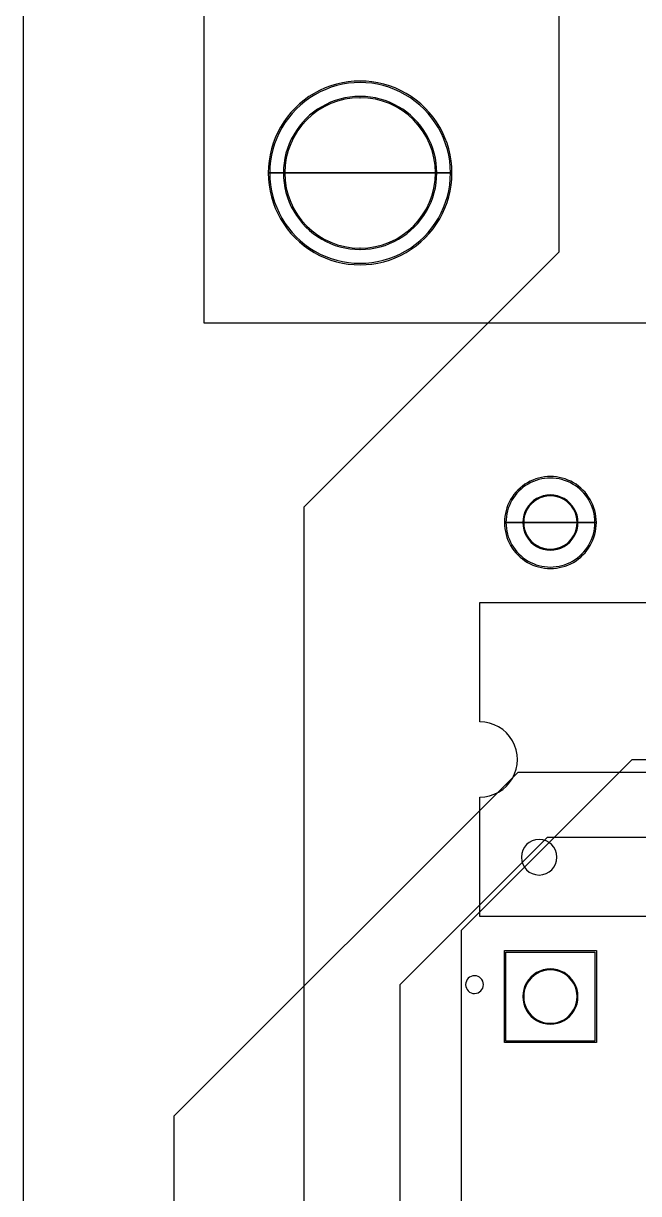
# Model space of a CAD drawing. Extents: x 97 to 381, y 17 to 243.
# Drawn here: x 97.2 to 126.6, y 93.1 to 149.1 of the extents above; entities that cross this region are included whole.
import ezdxf

# ---------------------------------------------------------------- set-up
doc = ezdxf.new("R2010")
doc.units = 0
for name, color, linetype in [('BoardOutLine', 7, 'CONTINUOUS'), ('BottomLayer', 7, 'CONTINUOUS'), ('BottomSolderMaskLayer', 7, 'CONTINUOUS'), ('Multi-Layer', 7, 'CONTINUOUS'), ('TopLayer', 7, 'CONTINUOUS'), ('TopSilkLayer', 7, 'CONTINUOUS'), ('TopSolderMaskLayer', 7, 'CONTINUOUS')]:
    doc.layers.add(name, color=color, linetype=linetype)

msp = doc.modelspace()

# ---------------------------------------------------------------- linework, layer by layer
at = {"layer": 'BoardOutLine', "color": 7}
msp.add_lwpolyline([(97.209727, 243.470231), (380.67429, 243.470231), (380.67429, 16.698589), (97.209727, 16.698589)], close=True, dxfattribs=at)
at = {"layer": 'BottomLayer', "color": 1}
for points in [[(128.025788, 57.090664), (128.025788, 61.440214), (110.62767, 78.838339), (110.62767, 125.962399), (122.82954, 138.164261), (122.82954, 232.926529), (124.72314, 234.820136), (132.967875, 234.820136), (136.101323, 231.686689), (136.101323, 229.807489)], [(122.40978, 85.069939), (118.152405, 89.327314), (118.152405, 105.708034), (126.314347, 113.869976), (153.68232, 113.869976), (165.020903, 125.208559)]]:
    msp.add_lwpolyline(points, dxfattribs=at)
at = {"layer": 'BottomSolderMaskLayer', "color": 7}
for points in [[(113.317867, 145.593049), (113.303242, 145.593049)], [(108.91839, 141.932749), (117.702405, 141.932749)], [(117.702405, 141.932749)], [(113.317867, 138.273034), (113.303242, 138.273034)], [(120.211793, 125.208559), (124.60776, 125.208559)], [(123.728603, 125.208559)], [(124.60776, 125.208559)], [(120.211755, 100.333369), (120.211755, 104.729411), (124.607798, 104.729411), (124.607798, 100.333369)], [(123.728603, 102.531394)]]:
    msp.add_lwpolyline(points, close=True, dxfattribs=at)
for points in [[(115.50745, 145.739365), (114.148025, 146.524729), (112.47277, 146.524729), (111.113345, 145.739365)], [(111.113345, 145.739365), (109.75392, 144.954001), (108.917092, 143.502727), (108.91839, 141.932749)], [(113.303227, 145.593049), (111.995633, 145.593049), (110.787365, 144.895455), (110.133568, 143.763045)], [(116.487527, 143.763045), (115.83373, 144.895455), (114.625462, 145.593049), (113.317867, 145.593049)], [(117.702405, 141.932749), (117.703703, 143.502727), (116.866875, 144.954001), (115.50745, 145.739365)], [(110.133568, 143.763045), (109.479771, 142.630635), (109.479771, 141.235448), (110.133568, 140.103038)], [(116.487527, 140.103038), (117.141324, 141.235448), (117.141324, 142.630635), (116.487527, 143.763045)], [(108.91839, 141.932749), (108.917092, 140.362771), (109.75392, 138.911496), (111.113345, 138.126133)], [(115.50745, 138.126133), (116.866875, 138.911496), (117.703703, 140.362771), (117.702405, 141.932749)], [(110.133568, 140.103038), (110.787365, 138.970627), (111.995633, 138.273034), (113.303227, 138.273034)], [(113.317867, 138.273034), (114.625462, 138.273034), (115.83373, 138.970627), (116.487527, 140.103038)], [(111.113345, 138.126133), (112.47277, 137.340769), (114.148025, 137.340769), (115.50745, 138.126133)], [(121.31026, 127.113582), (120.629935, 126.720547), (120.211143, 125.994255), (120.211792, 125.208559)], [(123.509293, 127.113582), (122.828968, 127.506618), (121.990585, 127.506618), (121.31026, 127.113582)], [(124.60776, 125.208559), (124.608409, 125.994255), (124.189618, 126.720547), (123.509293, 127.113582)], [(123.069764, 126.352355), (122.661426, 126.588383), (122.158127, 126.588383), (121.749788, 126.352355)], [(121.749788, 126.352355), (121.34145, 126.116326), (121.090239, 125.680204), (121.09095, 125.208559)], [(123.728603, 125.208559), (123.729314, 125.680204), (123.478103, 126.116326), (123.069764, 126.352355)], [(120.211792, 125.208559), (120.211143, 124.422862), (120.629935, 123.696571), (121.31026, 123.303535)], [(121.09095, 125.208559), (121.090239, 124.736914), (121.34145, 124.300791), (121.749788, 124.064763)], [(123.069764, 124.064763), (123.478103, 124.300791), (123.729314, 124.736914), (123.728603, 125.208559)], [(123.509293, 123.303535), (124.189618, 123.696571), (124.608409, 124.422862), (124.60776, 125.208559)], [(121.749788, 124.064763), (122.158127, 123.828735), (122.661426, 123.828735), (123.069764, 124.064763)], [(121.31026, 123.303535), (121.990585, 122.9105), (122.828968, 122.9105), (123.509293, 123.303535)], [(121.749788, 103.67519), (121.34145, 103.439161), (121.090239, 103.003039), (121.09095, 102.531394)], [(123.069764, 103.67519), (122.661426, 103.911218), (122.158127, 103.911218), (121.749788, 103.67519)], [(123.728603, 102.531394), (123.729314, 103.003039), (123.478103, 103.439161), (123.069764, 103.67519)], [(121.09095, 102.531394), (121.090239, 102.059749), (121.34145, 101.623626), (121.749788, 101.387598)], [(123.069764, 101.387598), (123.478103, 101.623626), (123.729314, 102.059749), (123.728603, 102.531394)], [(121.749788, 101.387598), (122.158127, 101.15157), (122.661426, 101.15157), (123.069764, 101.387598)]]:
    msp.add_open_spline(points, degree=3, dxfattribs=at)
at = {"layer": 'Multi-Layer', "color": 7}
for points in [[(113.31774, 145.533041), (113.30334, 145.533041)], [(108.99039, 141.932749), (117.630405, 141.932749)], [(117.630405, 141.932749)], [(113.31774, 138.333034), (113.30334, 138.333034)], [(120.283793, 125.208559), (124.53576, 125.208559)], [(123.685403, 125.208559)], [(124.53576, 125.208559)], [(120.283755, 100.405369), (120.283755, 104.657411), (124.535798, 104.657411), (124.535798, 100.405369)], [(123.685403, 102.531394)]]:
    msp.add_lwpolyline(points, close=True, dxfattribs=at)
for points in [[(115.471441, 145.676986), (114.134298, 146.449482), (112.486497, 146.449482), (111.149354, 145.676986)], [(111.149354, 145.676986), (109.81221, 144.904491), (108.989103, 143.476996), (108.99039, 141.932749)], [(117.630405, 141.932749), (117.631692, 143.476996), (116.808585, 144.904491), (115.471441, 145.676986)], [(113.30334, 145.533041), (111.317142, 145.530174), (109.708529, 143.919238), (109.708529, 141.933038)], [(116.912551, 141.933038), (116.912551, 143.919238), (115.303938, 145.530174), (113.31774, 145.533041)], [(108.99039, 141.932749), (108.989103, 140.388501), (109.81221, 138.961007), (111.149354, 138.188511)], [(109.708529, 141.933038), (109.708529, 139.946837), (111.317142, 138.335901), (113.30334, 138.333034)], [(113.31774, 138.333034), (115.303938, 138.335901), (116.912551, 139.946837), (116.912551, 141.933038)], [(115.471441, 138.188511), (116.808585, 138.961007), (117.631692, 140.388501), (117.630405, 141.932749)], [(111.149354, 138.188511), (112.486497, 137.416016), (114.134298, 137.416016), (115.471441, 138.188511)], [(123.473284, 127.051203), (122.81524, 127.431371), (122.004312, 127.431371), (121.346269, 127.051203)], [(121.346269, 127.051203), (120.688225, 126.671036), (120.283154, 125.968525), (120.283793, 125.208559)], [(123.047872, 126.314099), (122.653048, 126.542185), (122.166504, 126.542185), (121.771681, 126.314099)], [(124.53576, 125.208559), (124.536398, 125.968525), (124.131328, 126.671036), (123.473284, 127.051203)], [(121.771681, 126.314099), (121.376857, 126.086013), (121.1338, 125.664529), (121.13415, 125.208559)], [(123.685403, 125.208559), (123.685752, 125.664529), (123.442696, 126.086013), (123.047872, 126.314099)], [(120.283793, 125.208559), (120.283154, 124.448593), (120.688225, 123.746082), (121.346269, 123.365914)], [(121.13415, 125.208559), (121.1338, 124.752588), (121.376857, 124.331105), (121.771681, 124.103019)], [(123.047872, 124.103019), (123.442696, 124.331105), (123.685752, 124.752588), (123.685403, 125.208559)], [(123.473284, 123.365914), (124.131328, 123.746082), (124.536398, 124.448593), (124.53576, 125.208559)], [(121.771681, 124.103019), (122.166504, 123.874932), (122.653048, 123.874932), (123.047872, 124.103019)], [(121.346269, 123.365914), (122.004312, 122.985747), (122.81524, 122.985747), (123.473284, 123.365914)], [(121.771681, 103.636934), (121.376857, 103.408848), (121.1338, 102.987364), (121.13415, 102.531394)], [(123.047872, 103.636934), (122.653048, 103.86502), (122.166504, 103.86502), (121.771681, 103.636934)], [(123.685403, 102.531394), (123.685752, 102.987364), (123.442696, 103.408848), (123.047872, 103.636934)], [(121.13415, 102.531394), (121.1338, 102.075423), (121.376857, 101.65394), (121.771681, 101.425854)], [(123.047872, 101.425854), (123.442696, 101.65394), (123.685752, 102.075423), (123.685403, 102.531394)], [(121.771681, 101.425854), (122.166504, 101.197767), (122.653048, 101.197767), (123.047872, 101.425854)]]:
    msp.add_open_spline(points, degree=3, dxfattribs=at)
at = {"layer": 'TopLayer', "color": 5}
for points in [[(328.340265, 131.876486), (327.456825, 132.759934), (158.761208, 132.759934), (151.209833, 125.208559), (139.25061, 113.249329), (120.845213, 113.249329), (104.409743, 96.813859), (104.409743, 27.469789)], [(194.409922, 125.208559), (179.339573, 110.138209), (122.26002, 110.138209), (115.209765, 103.087954), (115.209765, 85.069939)]]:
    msp.add_lwpolyline(points, dxfattribs=at)
at = {"layer": 'TopSilkLayer', "color": 7}
msp.add_lwpolyline([(333.3702, 236.990216), (333.3702, 134.750014), (105.849743, 134.750014), (105.849743, 236.990216)], close=True, dxfattribs=at)
msp.add_lwpolyline([(119.036573, 115.669976), (119.036573, 121.381819), (219.383168, 121.381819), (219.383168, 106.358126), (119.036573, 106.358126), (119.036573, 112.069969)], dxfattribs=at)
for points in [[(120.591821, 114.769974), (120.270282, 115.326898), (119.676052, 115.669976), (119.032972, 115.669976)], [(120.591821, 112.969971), (120.913361, 113.526894), (120.913361, 114.213051), (120.591821, 114.769974)], [(119.032972, 112.069969), (119.676052, 112.069969), (120.270282, 112.413048), (120.591821, 112.969971)], [(121.874136, 110.047547), (121.405886, 110.049529), (121.024137, 109.672599), (121.020173, 109.204361)], [(122.720929, 109.197161), (122.720929, 109.665415), (122.342385, 110.045565), (121.874136, 110.047547)], [(121.020173, 109.189961), (121.024137, 108.721724), (121.405886, 108.344793), (121.874136, 108.346775)], [(121.874136, 108.346775), (122.342385, 108.348758), (122.720929, 108.728907), (122.720929, 109.197161)], [(118.783256, 103.527732), (118.549141, 103.528765), (118.35823, 103.340362), (118.356165, 103.106254)], [(118.356165, 103.098754), (118.35823, 102.864645), (118.549141, 102.676243), (118.783256, 102.677275)], [(119.206614, 103.102504), (119.206614, 103.336621), (119.017372, 103.5267), (118.783256, 103.527732)], [(118.783256, 102.677275), (119.017372, 102.678307), (119.206614, 102.868386), (119.206614, 103.102504)]]:
    msp.add_open_spline(points, degree=3, dxfattribs=at)
at = {"layer": 'TopSolderMaskLayer', "color": 7}
for points in [[(113.317867, 145.593049), (113.303242, 145.593049)], [(108.91839, 141.932749), (117.702405, 141.932749)], [(117.702405, 141.932749)], [(113.317867, 138.273034), (113.303242, 138.273034)], [(120.211793, 125.208559), (124.60776, 125.208559)], [(123.728603, 125.208559)], [(124.60776, 125.208559)], [(120.211755, 100.333369), (120.211755, 104.729411), (124.607798, 104.729411), (124.607798, 100.333369)], [(123.728603, 102.531394)]]:
    msp.add_lwpolyline(points, close=True, dxfattribs=at)
for points in [[(115.50745, 145.739365), (114.148025, 146.524729), (112.47277, 146.524729), (111.113345, 145.739365)], [(111.113345, 145.739365), (109.75392, 144.954001), (108.917092, 143.502727), (108.91839, 141.932749)], [(113.303227, 145.593049), (111.995633, 145.593049), (110.787365, 144.895455), (110.133568, 143.763045)], [(116.487527, 143.763045), (115.83373, 144.895455), (114.625462, 145.593049), (113.317867, 145.593049)], [(117.702405, 141.932749), (117.703703, 143.502727), (116.866875, 144.954001), (115.50745, 145.739365)], [(110.133568, 143.763045), (109.479771, 142.630635), (109.479771, 141.235448), (110.133568, 140.103038)], [(116.487527, 140.103038), (117.141324, 141.235448), (117.141324, 142.630635), (116.487527, 143.763045)], [(108.91839, 141.932749), (108.917092, 140.362771), (109.75392, 138.911496), (111.113345, 138.126133)], [(115.50745, 138.126133), (116.866875, 138.911496), (117.703703, 140.362771), (117.702405, 141.932749)], [(110.133568, 140.103038), (110.787365, 138.970627), (111.995633, 138.273034), (113.303227, 138.273034)], [(113.317867, 138.273034), (114.625462, 138.273034), (115.83373, 138.970627), (116.487527, 140.103038)], [(111.113345, 138.126133), (112.47277, 137.340769), (114.148025, 137.340769), (115.50745, 138.126133)], [(121.31026, 127.113582), (120.629935, 126.720547), (120.211143, 125.994255), (120.211792, 125.208559)], [(123.509293, 127.113582), (122.828968, 127.506618), (121.990585, 127.506618), (121.31026, 127.113582)], [(124.60776, 125.208559), (124.608409, 125.994255), (124.189618, 126.720547), (123.509293, 127.113582)], [(123.069764, 126.352355), (122.661426, 126.588383), (122.158127, 126.588383), (121.749788, 126.352355)], [(121.749788, 126.352355), (121.34145, 126.116326), (121.090239, 125.680204), (121.09095, 125.208559)], [(123.728603, 125.208559), (123.729314, 125.680204), (123.478103, 126.116326), (123.069764, 126.352355)], [(120.211792, 125.208559), (120.211143, 124.422862), (120.629935, 123.696571), (121.31026, 123.303535)], [(121.09095, 125.208559), (121.090239, 124.736914), (121.34145, 124.300791), (121.749788, 124.064763)], [(123.069764, 124.064763), (123.478103, 124.300791), (123.729314, 124.736914), (123.728603, 125.208559)], [(123.509293, 123.303535), (124.189618, 123.696571), (124.608409, 124.422862), (124.60776, 125.208559)], [(121.749788, 124.064763), (122.158127, 123.828735), (122.661426, 123.828735), (123.069764, 124.064763)], [(121.31026, 123.303535), (121.990585, 122.9105), (122.828968, 122.9105), (123.509293, 123.303535)], [(121.749788, 103.67519), (121.34145, 103.439161), (121.090239, 103.003039), (121.09095, 102.531394)], [(123.069764, 103.67519), (122.661426, 103.911218), (122.158127, 103.911218), (121.749788, 103.67519)], [(123.728603, 102.531394), (123.729314, 103.003039), (123.478103, 103.439161), (123.069764, 103.67519)], [(121.09095, 102.531394), (121.090239, 102.059749), (121.34145, 101.623626), (121.749788, 101.387598)], [(123.069764, 101.387598), (123.478103, 101.623626), (123.729314, 102.059749), (123.728603, 102.531394)], [(121.749788, 101.387598), (122.158127, 101.15157), (122.661426, 101.15157), (123.069764, 101.387598)]]:
    msp.add_open_spline(points, degree=3, dxfattribs=at)

doc.saveas('drawing.dxf')
